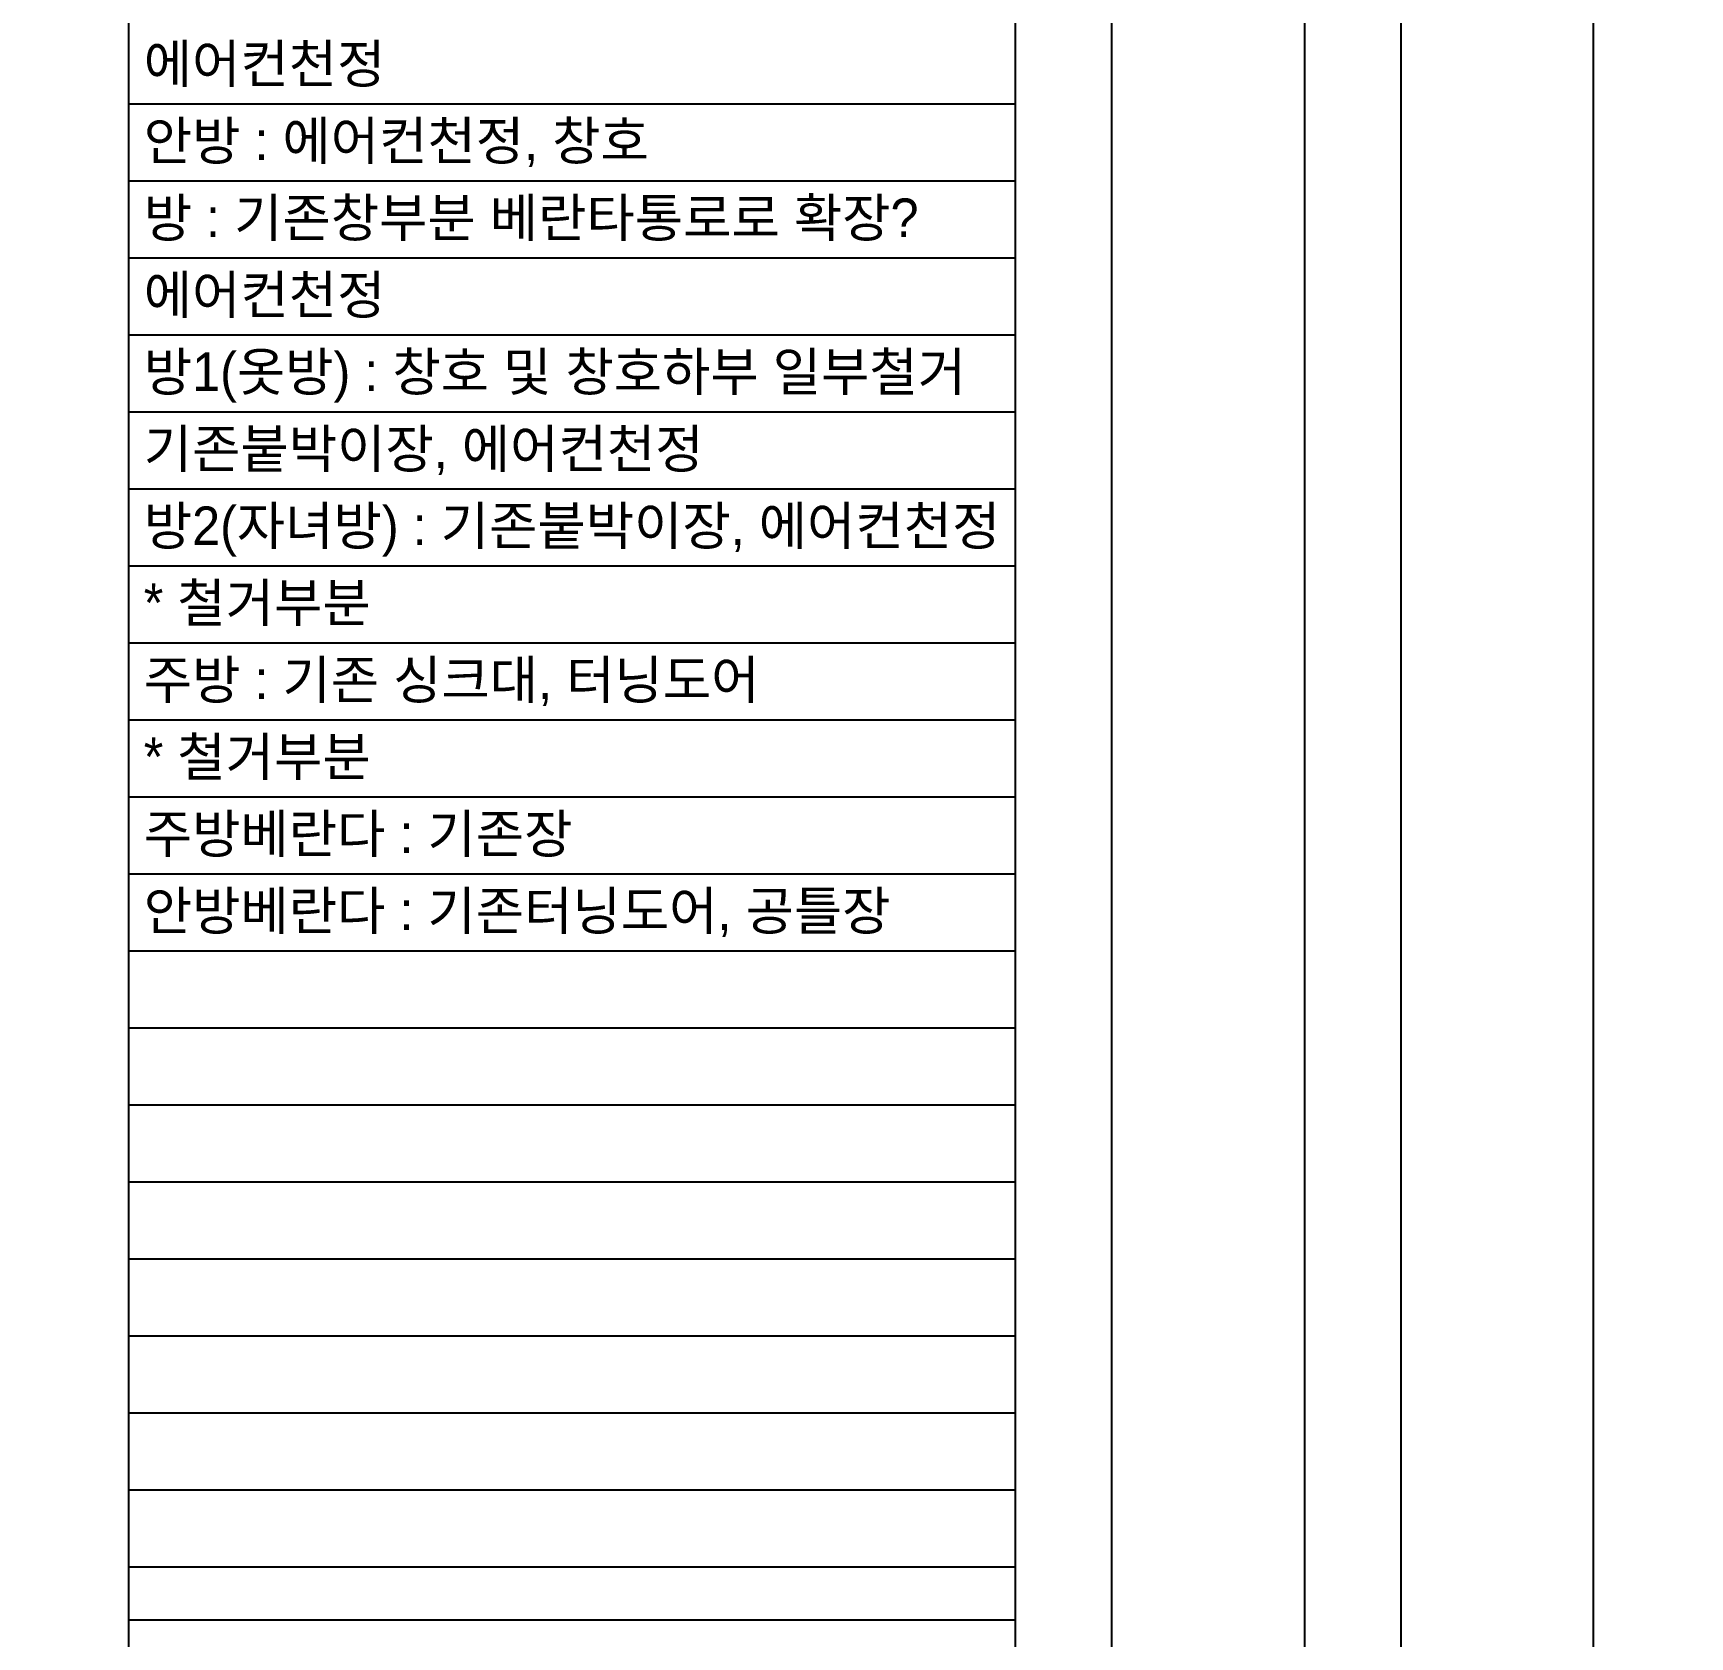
# Model space of a CAD drawing. Header units: millimetres. Extents: x 302328 to 345828, y 111587 to 154829.
# Drawn here: x 321028 to 325328, y 128981 to 133146 of the extents above; entities that cross this region are included whole.
import ezdxf
from ezdxf.enums import TextEntityAlignment as Align

# ---------------------------------------------------------------- set-up
doc = ezdxf.new("R2010")
doc.units = ezdxf.units.MM
doc.header["$LTSCALE"] = 100
doc.layers.get('DEFPOINTS').update_dxf_attribs({"color": 248})
for name, color, linetype in [('0-ELC TEXT', 7, 'Continuous'), ('07-DIM WAL', 5, 'Continuous'), ('F-SYM', 7, 'Continuous'), ('FORM(YOURNAME)-11', 1, 'Continuous')]:
    doc.layers.add(name, color=color, linetype=linetype)
doc.styles.add('YOURNAME', font='HY울릉도M.TTF')
doc.styles.add('코레일둥고', font='Korail_Round_Gothic_Medium.ttf')

# ---------------------------------------------------------------- blocks, each defined once
blk = doc.blocks.new('FORM-PLAN')
at = {"layer": 'DEFPOINTS', "color": 158}
for p, q in [((1346, 54915), (1346, -2085)), ((1346, 36093), (10556, 36093)), ((1346, 35293), (10556, 35293)), ((1346, 34493), (10556, 34493)), ((1346, 33693), (10556, 33693)), ((1346, 32893), (10556, 32893)), ((1346, 32093), (10556, 32093)), ((1346, 31293), (10556, 31293)), ((1346, 30493), (10556, 30493)), ((1346, 29693), (10556, 29693)), ((1346, 28893), (10556, 28893)), ((1346, 28093), (10556, 28093)), ((1346, 27293), (10556, 27293)), ((1346, 26493), (10556, 26493)), ((1346, 25693), (10556, 25693)), ((1346, 24893), (10556, 24893)), ((1346, 24093), (10556, 24093)), ((1346, 23293), (10556, 23293)), ((1346, 22493), (10556, 22493)), ((1346, 21693), (10556, 21693)), ((1346, 20893), (10556, 20893))]:
    blk.add_line(p, q, dxfattribs=at)
for points in [[(-71444, -2285), (10556, -2285), (10556, 55115), (-71444, 55115)], [(-69444, 53115), (-64, 53115), (-64, 1215), (-69444, 1215)]]:
    blk.add_lwpolyline(points, close=True, dxfattribs=at)
at = {"layer": 'FORM(YOURNAME)-11', "color": 14}
blk.add_line((1346, 20344), (10556, 20344), dxfattribs=at)
at = {"layer": 'FORM(YOURNAME)-11', "color": 250}
blk.add_lwpolyline([(-72444, -3285), (11556, -3285), (11556, 56115), (-72444, 56115)], close=True, dxfattribs=at)
at = {"layer": 'FORM(YOURNAME)-11', "color": 3, "style": 'YOURNAME'}
for tag, height, p in [('1', 450, (9905, 18188)), ('2', 450, (9905, 17544)), ('3', 450, (9905, 16257)), ('4', 450, (9905, 14326)), ('5', 515, (9905, 12009)), ('6', 515, (9905, 9757)), ('7', 515, (9905, 7504)), ('8', 515, (9905, 5252)), ('9', 515, (9905, 2999)), ('10', 515, (5655, 811)), ('11', 515, (9905, 747)), ('12', 515, (5655, -1441)), ('13', 515, (9905, -1441))]:
    blk.add_attdef(tag, text='', height=height, dxfattribs=at).set_placement(p, align=Align.MIDDLE_RIGHT)
blk = doc.blocks.new('*U956')
at = {"layer": 'F-SYM', "xscale": 0.2500000000000001, "yscale": 0.2500000000000001, "zscale": 0.2500000000000001}
blk.add_blockref('FORM-PLAN', (320938.8, 123939.3), dxfattribs=at)
blk = doc.blocks.new('*U957')
at = {"layer": 'F-SYM', "xscale": 0.2500000000000001, "yscale": 0.2500000000000001, "zscale": 0.2500000000000001}
blk.add_blockref('FORM-PLAN', (342438.8, 123939.3), dxfattribs=at)

msp = doc.modelspace()

# ---------------------------------------------------------------- block references
at = {"layer": '07-DIM WAL'}
for name in ['*U956', '*U957']:
    msp.add_blockref(name, (0, 0), dxfattribs=at)

# ---------------------------------------------------------------- texts
at = {"layer": '0-ELC TEXT', "style": '코레일둥고'}
for s, p in [('에어컨천정', (321314.7, 133016.6)), ('안방 : 에어컨천정, 창호', (321314.7, 132816.6)), ('방 : 기존창부분 베란타통로로 확장?', (321314.7, 132616.6)), ('에어컨천정', (321314.7, 132416.6)), ('방1(옷방) : 창호 및 창호하부 일부철거', (321314.7, 132216.6)), ('기존붙박이장, 에어컨천정', (321314.7, 132016.6)), ('방2(자녀방) : 기존붙박이장, 에어컨천정', (321314.7, 131816.6)), ('* 철거부분', (321314.7, 131616.6)), ('주방 : 기존 싱크대, 터닝도어', (321314.7, 131416.6)), ('* 철거부분', (321314.7, 131216.6)), ('주방베란다 : 기존장', (321314.7, 131016.6)), ('안방베란다 : 기존터닝도어, 공틀장', (321314.7, 130816.6))]:
    msp.add_text(s, height=100, dxfattribs=at).set_placement(p)

doc.saveas('drawing.dxf')
